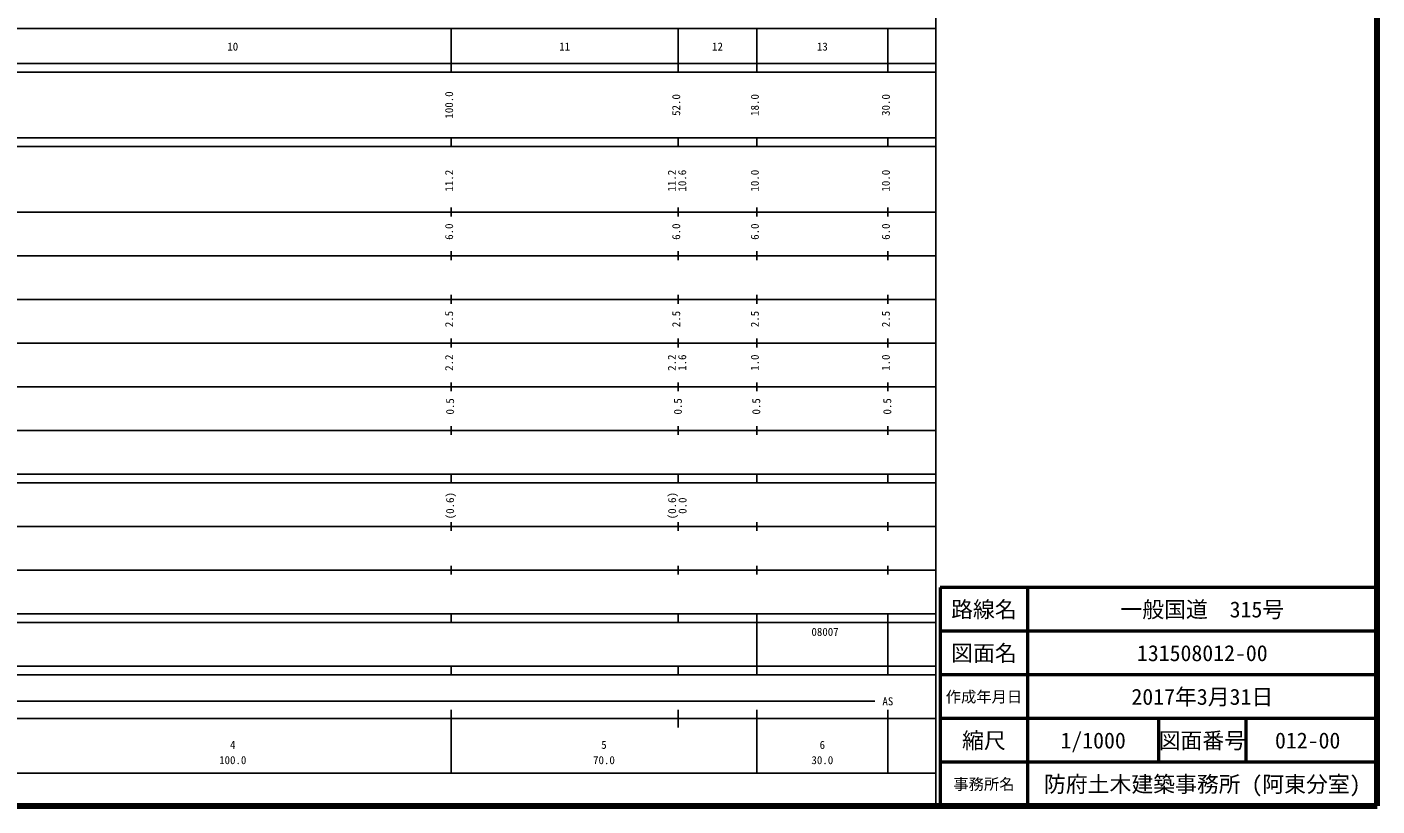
# Model space of a CAD drawing. Units: millimetres on the paper, enlarged 1000 times. Extents: x 40000 to 680000, y 20000 to 380000.
# Drawn here: x 370890 to 680000, y 20000 to 198357 of the extents above; entities that cross this region are included whole.
import ezdxf
from ezdxf.enums import TextEntityAlignment as Align

# ---------------------------------------------------------------- set-up
doc = ezdxf.new("R2010")
doc.units = ezdxf.units.MM
doc.header["$LTSCALE"] = 1000
for name, color, linetype, lineweight in [('M-TTL', 2, 'Continuous', 140), ('M-TTL-BAND', 7, 'Continuous', 25), ('M-TTL-FRAM', 2, 'Continuous', 50), ('M-TTL-LINE', 7, 'Continuous', 50)]:
    doc.layers.add(name, color=color, linetype=linetype, lineweight=lineweight)
doc.layers.add('M-TTL-TXT', color=7, linetype='Continuous')
doc.styles.add('ＭＳ ゴシック', font='')
doc.styles.get('ＭＳ ゴシック').set_extended_font_data('MS Gothic')

msp = doc.modelspace()

# ---------------------------------------------------------------- linework, layer by layer
at = {"layer": 'M-TTL'}
for p, q in [((680000, 20000), (680000, 380000)), ((40000, 20000), (680000, 20000))]:
    msp.add_line(p, q, dxfattribs=at)
at = {"layer": 'M-TTL-BAND'}
for p, q in [((579000, 20000), (579000, 370000)), ((68000, 198000), (579000, 198000)), ((468000, 188000), (468000, 198000)), ((520000, 188000), (520000, 198000)), ((538000, 188000), (538000, 198000)), ((568000, 188000), (568000, 198000)), ((40000, 190000), (579000, 190000)), ((40000, 188000), (579000, 188000)), ((40000, 173000), (579000, 173000)), ((40000, 171000), (579000, 171000)), ((468000, 171000), (468000, 173000)), ((520000, 171000), (520000, 173000)), ((538000, 171000), (538000, 173000)), ((568000, 171000), (568000, 173000)), ((40000, 156000), (579000, 156000)), ((468000, 155000), (468000, 157000)), ((520000, 155000), (520000, 157000)), ((538000, 155000), (538000, 157000)), ((568000, 155000), (568000, 157000)), ((46000, 146000), (579000, 146000)), ((468000, 145000), (468000, 147000)), ((520000, 145000), (520000, 147000)), ((538000, 145000), (538000, 147000)), ((568000, 145000), (568000, 147000)), ((468000, 135000), (468000, 137000)), ((520000, 135000), (520000, 137000)), ((538000, 135000), (538000, 137000)), ((568000, 135000), (568000, 137000)), ((52000, 136000), (579000, 136000)), ((468000, 125000), (468000, 127000)), ((520000, 125000), (520000, 127000)), ((538000, 125000), (538000, 127000)), ((568000, 125000), (568000, 127000)), ((46000, 126000), (579000, 126000)), ((52000, 116000), (579000, 116000)), ((468000, 115000), (468000, 117000)), ((520000, 115000), (520000, 117000)), ((538000, 115000), (538000, 117000)), ((568000, 115000), (568000, 117000)), ((46000, 106000), (579000, 106000)), ((468000, 105000), (468000, 107000)), ((520000, 105000), (520000, 107000)), ((538000, 105000), (538000, 107000)), ((568000, 105000), (568000, 107000)), ((40000, 96000), (579000, 96000)), ((468000, 94000), (468000, 96000)), ((520000, 94000), (520000, 96000)), ((538000, 94000), (538000, 96000)), ((568000, 94000), (568000, 96000)), ((40000, 94000), (579000, 94000)), ((49000, 84000), (579000, 84000)), ((468000, 83000), (468000, 85000)), ((520000, 83000), (520000, 85000)), ((538000, 83000), (538000, 85000)), ((568000, 83000), (568000, 85000)), ((468000, 73000), (468000, 75000)), ((520000, 73000), (520000, 75000)), ((538000, 73000), (538000, 75000)), ((568000, 73000), (568000, 75000)), ((40000, 74000), (579000, 74000)), ((40000, 64000), (579000, 64000)), ((40000, 62000), (579000, 62000)), ((468000, 62000), (468000, 64000)), ((520000, 62000), (520000, 64000)), ((538000, 62000), (538000, 64000)), ((538000, 52000), (538000, 62000)), ((568000, 62000), (568000, 64000)), ((568000, 52000), (568000, 62000)), ((40000, 52000), (579000, 52000)), ((40000, 50000), (579000, 50000)), ((468000, 50000), (468000, 52000)), ((520000, 50000), (520000, 52000)), ((538000, 50000), (538000, 52000)), ((568000, 50000), (568000, 52000)), ((71000, 44000), (565000, 44000)), ((468000, 27500), (468000, 42000)), ((520000, 38000), (520000, 42000)), ((538000, 27500), (538000, 42000)), ((568000, 27500), (568000, 42000)), ((40000, 40000), (579000, 40000)), ((68000, 27500), (579000, 27500))]:
    msp.add_line(p, q, dxfattribs=at)
at = {"layer": 'M-TTL-FRAM'}
for p, q in [((680000, 70000), (580000, 70000)), ((580000, 70000), (580000, 20000))]:
    msp.add_line(p, q, dxfattribs=at)
at = {"layer": 'M-TTL-LINE'}
for p, q in [((600000, 70000), (600000, 20000)), ((680000, 60000), (580000, 60000)), ((680000, 50000), (580000, 50000)), ((680000, 40000), (580000, 40000)), ((630000, 40000), (630000, 30000)), ((650000, 40000), (650000, 30000)), ((680000, 30000), (580000, 30000))]:
    msp.add_line(p, q, dxfattribs=at)

# ---------------------------------------------------------------- texts
at = {"layer": 'M-TTL-BAND', "style": 'ＭＳ ゴシック'}
for s, p in [('10', (418000, 192405)), ('12', (529000, 192405)), ('13', (553000, 192405)), ('11', (494000, 192405)), ('AS', (568000, 42500)), ('4', (418000, 32523)), ('5', (503000, 32523)), ('6', (553000, 32523)), ('100.0', (418000, 29033)), ('70.0', (503000, 29033)), ('30.0', (553000, 29033))]:
    msp.add_text(s, height=1833, dxfattribs=at).set_placement(p, align=Align.BOTTOM_CENTER)
for s, p in [('100.0', (469000, 180500)), ('52.0', (521000, 180500)), ('18.0', (539000, 180500)), ('30.0', (569000, 180500)), ('11.2', (469000, 163174)), ('11.2', (520000, 163174)), ('10.6', (522370, 163174)), ('10.0', (539000, 163174)), ('10.0', (569000, 163174)), ('6.0', (469000, 151500)), ('6.0', (521000, 151500)), ('6.0', (539000, 151500)), ('6.0', (569000, 151500)), ('2.5', (469000, 131500)), ('2.5', (521000, 131500)), ('2.5', (539000, 131500)), ('2.5', (569000, 131500)), ('2.2', (469000, 121500)), ('2.2', (520000, 121500)), ('1.6', (522370, 121500)), ('1.0', (539000, 121500)), ('1.0', (569000, 121500)), ('0.5', (469223, 111500)), ('0.5', (521370, 111500)), ('0.5', (539327, 111500)), ('0.5', (569327, 111500)), ('(0.6)', (469223, 88764)), ('(0.6)', (520061, 88764)), ('0.0', (522447, 88764))]:
    msp.add_text(s, height=1833, rotation=90, dxfattribs=at).set_placement(p, align=Align.BOTTOM_CENTER)
msp.add_text('08007', height=1833, dxfattribs=at).set_placement((550500, 58405), align=Align.BOTTOM_LEFT)
at = {"layer": 'M-TTL-TXT', "style": 'ＭＳ ゴシック'}
for s, height, p in [('路線名', 3666, (590000, 65000)), ('路線名', 3666, (590000, 65000)), ('一般国道\u3000315号', 3666, (640000, 65000)), ('図面名', 3666, (590000, 55000)), ('図面名', 3666, (590000, 55000)), ('131508012-00', 3666, (640000, 55000)), ('作成年月日', 2566, (590000, 45000)), ('作成年月日', 2566, (590000, 45000)), ('2017年3月31日', 3666, (640000, 45000)), ('縮尺', 3666, (590000, 35000)), ('縮尺', 3666, (590000, 35000)), ('1/1000', 3666, (615000, 35000)), ('図面番号', 3666, (640000, 35000)), ('図面番号', 3666, (640000, 35000)), ('012-00', 3666, (664125, 35000)), ('事務所名', 2566, (590000, 25000)), ('事務所名', 2566, (590000, 25000)), ('防府土木建築事務所 (阿東分室)', 3666, (640000, 25000))]:
    msp.add_text(s, height=height, dxfattribs=at).set_placement(p, align=Align.MIDDLE_CENTER)

doc.saveas('drawing.dxf')
